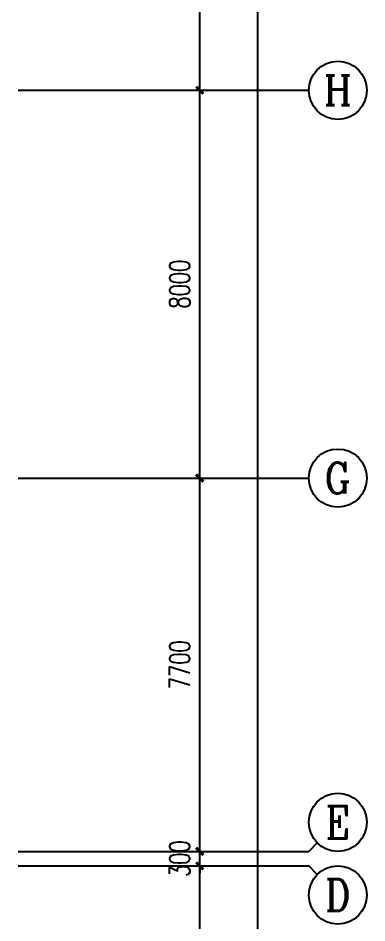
# Model space of a CAD drawing. Extents: x 1725663 to 4653551, y -550461 to 248782.
# Drawn here: x 2395143 to 2402343, y -236846 to -218182 of the extents above; entities that cross this region are included whole.
import ezdxf
from ezdxf.enums import TextEntityAlignment as Align

# ---------------------------------------------------------------- set-up
doc = ezdxf.new("R2010")
doc.units = 0
doc.header["$LTSCALE"] = 1000
for name, color, linetype in [('0-底图', 7, 'Continuous'), ('AXIS', 3, 'Continuous'), ('AXIS_TEXT', 7, 'Continuous')]:
    doc.layers.add(name, color=color, linetype=linetype)
doc.styles.add('_TCH_AXIS', font='COMPLEX', dxfattribs={"bigfont": 'GBCBIG'})
doc.styles.add('A_DIM_T3', font='SIMPLEX', dxfattribs={"width": 0.7, "bigfont": 'HZ'})
doc.styles.add('COMPLEX', font='COMPLEX')
doc.dimstyles.new('_TCH_ARCH&&150', dxfattribs={"dimtxt": 420, "dimasz": 150, "dimexe": 375, "dimexo": 450, "dimgap": 202.5, "dimtad": 1, "dimdec": 0, "dimzin": 0, "dimdsep": 46, "dimtxsty": 'A_DIM_T3', "dimblk": 'ARCHTICK', "dimcen": 0.09, "dimclrt": 7, "dimazin": 2, "dimtfac": 1, "dimtdec": 0, "dimtix": 1, "dimtmove": 2, "dimatfit": 3, "dimfxl": 150, "dimtolj": 1, "dimtzin": 0, "dimarcsym": 0})

# ---------------------------------------------------------------- blocks, each defined once
blk = doc.blocks.new('_ArchTick')
at = {"color": 0, "linetype": 'ByBlock', "const_width": 0.4}
blk.add_lwpolyline([(-0.5, -0.5), (0.5, 0.5)], dxfattribs=at)
blk = doc.blocks.new('*D874')
at = {"layer": 'AXIS', "color": 0, "lineweight": -2, "transparency": 16777216}
for p, q in [((1606457, -86738), (1611332, -86738)), ((1610957, -166338), (1610957, -86738)), ((1606457, -166338), (1611332, -166338))]:
    blk.add_line(p, q, dxfattribs=at)
at = {"layer": 'Defpoints', "color": 0, "transparency": 16777216}
for p in [(1606007, -86738), (1610957, -86738), (1606007, -166338)]:
    blk.add_point(p, dxfattribs=at)
at = {"layer": 'AXIS', "color": 0, "lineweight": -2, "transparency": 16777216, "xscale": 150, "yscale": 150, "zscale": 150}
for p, rotation in [((1610957, -86738), 90), ((1610957, -166338), 270)]:
    blk.add_blockref('_ArchTick', p, dxfattribs=dict(at, rotation=rotation))
at = {"layer": 'AXIS', "color": 7, "transparency": 16777216, "insert": (1610544, -126538), "char_height": 420, "attachment_point": 5, "rotation": 90, "style": 'A_DIM_T3'}
blk.add_mtext('\\A1;79600', dxfattribs=at)
blk = doc.blocks.new('*D877')
at = {"layer": 'AXIS', "color": 0, "lineweight": -2, "transparency": 16777216}
for p, q in [((1606457, -154538), (1610132, -154538)), ((1609757, -159338), (1609757, -154538)), ((1606457, -159338), (1610132, -159338))]:
    blk.add_line(p, q, dxfattribs=at)
at = {"layer": 'Defpoints', "color": 0, "transparency": 16777216}
for p in [(1606007, -154538), (1609757, -154538), (1606007, -159338)]:
    blk.add_point(p, dxfattribs=at)
at = {"layer": 'AXIS', "color": 0, "lineweight": -2, "transparency": 16777216, "xscale": 150, "yscale": 150, "zscale": 150}
for p, rotation in [((1609757, -154538), 90), ((1609757, -159338), 270)]:
    blk.add_blockref('_ArchTick', p, dxfattribs=dict(at, rotation=rotation))
at = {"layer": 'AXIS', "color": 7, "transparency": 16777216, "insert": (1609344, -156938), "char_height": 420, "attachment_point": 5, "rotation": 90, "style": 'A_DIM_T3'}
blk.add_mtext('\\A1;4800', dxfattribs=at)
blk = doc.blocks.new('*D878')
at = {"layer": 'AXIS', "color": 0, "lineweight": -2, "transparency": 16777216}
for p, q in [((1609757, -154238), (1609757, -154088)), ((1606457, -154238), (1610132, -154238)), ((1609757, -154538), (1609757, -154238)), ((1606457, -154538), (1610132, -154538)), ((1609757, -154538), (1609757, -154688))]:
    blk.add_line(p, q, dxfattribs=at)
at = {"layer": 'Defpoints', "color": 0, "transparency": 16777216}
for p in [(1606007, -154238), (1609757, -154238), (1606007, -154538)]:
    blk.add_point(p, dxfattribs=at)
at = {"layer": 'AXIS', "color": 0, "lineweight": -2, "transparency": 16777216, "xscale": 150, "yscale": 150, "zscale": 150}
for p, rotation in [((1609757, -154238), 270), ((1609757, -154538), 90)]:
    blk.add_blockref('_ArchTick', p, dxfattribs=dict(at, rotation=rotation))
at = {"layer": 'AXIS', "color": 7, "transparency": 16777216, "insert": (1609344, -154388), "char_height": 420, "attachment_point": 5, "rotation": 90, "style": 'A_DIM_T3'}
blk.add_mtext('\\A1;300', dxfattribs=at)
blk = doc.blocks.new('*D879')
at = {"layer": 'AXIS', "color": 0, "lineweight": -2, "transparency": 16777216}
for p, q in [((1606457, -146538), (1610132, -146538)), ((1609757, -154238), (1609757, -146538)), ((1606457, -154238), (1610132, -154238))]:
    blk.add_line(p, q, dxfattribs=at)
at = {"layer": 'Defpoints', "color": 0, "transparency": 16777216}
for p in [(1606007, -146538), (1609757, -146538), (1606007, -154238)]:
    blk.add_point(p, dxfattribs=at)
at = {"layer": 'AXIS', "color": 0, "lineweight": -2, "transparency": 16777216, "xscale": 150, "yscale": 150, "zscale": 150}
for p, rotation in [((1609757, -146538), 90), ((1609757, -154238), 270)]:
    blk.add_blockref('_ArchTick', p, dxfattribs=dict(at, rotation=rotation))
at = {"layer": 'AXIS', "color": 7, "transparency": 16777216, "insert": (1609344, -150388), "char_height": 420, "attachment_point": 5, "rotation": 90, "style": 'A_DIM_T3'}
blk.add_mtext('\\A1;7700', dxfattribs=at)
blk = doc.blocks.new('*D880')
at = {"layer": 'AXIS', "color": 0, "lineweight": -2, "transparency": 16777216}
for p, q in [((1606457, -138538), (1610132, -138538)), ((1609757, -146538), (1609757, -138538)), ((1606457, -146538), (1610132, -146538))]:
    blk.add_line(p, q, dxfattribs=at)
at = {"layer": 'Defpoints', "color": 0, "transparency": 16777216}
for p in [(1606007, -138538), (1609757, -138538), (1606007, -146538)]:
    blk.add_point(p, dxfattribs=at)
at = {"layer": 'AXIS', "color": 0, "lineweight": -2, "transparency": 16777216, "xscale": 150, "yscale": 150, "zscale": 150}
for p, rotation in [((1609757, -138538), 90), ((1609757, -146538), 270)]:
    blk.add_blockref('_ArchTick', p, dxfattribs=dict(at, rotation=rotation))
at = {"layer": 'AXIS', "color": 7, "transparency": 16777216, "insert": (1609344, -142538), "char_height": 420, "attachment_point": 5, "rotation": 90, "style": 'A_DIM_T3'}
blk.add_mtext('\\A1;8000', dxfattribs=at)
blk = doc.blocks.new('*D881')
at = {"layer": 'AXIS', "color": 0, "lineweight": -2, "transparency": 16777216}
for p, q in [((1606457, -130538), (1610132, -130538)), ((1609757, -138538), (1609757, -130538)), ((1606457, -138538), (1610132, -138538))]:
    blk.add_line(p, q, dxfattribs=at)
at = {"layer": 'Defpoints', "color": 0, "transparency": 16777216}
for p in [(1606007, -130538), (1609757, -130538), (1606007, -138538)]:
    blk.add_point(p, dxfattribs=at)
at = {"layer": 'AXIS', "color": 0, "lineweight": -2, "transparency": 16777216, "xscale": 150, "yscale": 150, "zscale": 150}
for p, rotation in [((1609757, -130538), 90), ((1609757, -138538), 270)]:
    blk.add_blockref('_ArchTick', p, dxfattribs=dict(at, rotation=rotation))
at = {"layer": 'AXIS', "color": 7, "transparency": 16777216, "insert": (1609344, -134538), "char_height": 420, "attachment_point": 5, "rotation": 90, "style": 'A_DIM_T3'}
blk.add_mtext('\\A1;8000', dxfattribs=at)
blk = doc.blocks.new('*D938')
at = {"layer": 'AXIS', "color": 0, "lineweight": -2, "transparency": 16777216}
for p, q in [((1606457, -86738), (1611332, -86738)), ((1610957, -166338), (1610957, -86738)), ((1606457, -166338), (1611332, -166338))]:
    blk.add_line(p, q, dxfattribs=at)
at = {"layer": 'Defpoints', "color": 0, "transparency": 16777216}
for p in [(1606007, -86738), (1610957, -86738), (1606007, -166338)]:
    blk.add_point(p, dxfattribs=at)
at = {"layer": 'AXIS', "color": 0, "lineweight": -2, "transparency": 16777216, "xscale": 150, "yscale": 150, "zscale": 150}
for p, rotation in [((1610957, -86738), 90), ((1610957, -166338), 270)]:
    blk.add_blockref('_ArchTick', p, dxfattribs=dict(at, rotation=rotation))
at = {"layer": 'AXIS', "color": 7, "transparency": 16777216, "insert": (1610544, -126538), "char_height": 420, "attachment_point": 5, "rotation": 90, "style": 'A_DIM_T3'}
blk.add_mtext('\\A1;79600', dxfattribs=at)
blk = doc.blocks.new('*D941')
at = {"layer": 'AXIS', "color": 0, "lineweight": -2, "transparency": 16777216}
for p, q in [((1606457, -154538), (1610132, -154538)), ((1609757, -159338), (1609757, -154538)), ((1606457, -159338), (1610132, -159338))]:
    blk.add_line(p, q, dxfattribs=at)
at = {"layer": 'Defpoints', "color": 0, "transparency": 16777216}
for p in [(1606007, -154538), (1609757, -154538), (1606007, -159338)]:
    blk.add_point(p, dxfattribs=at)
at = {"layer": 'AXIS', "color": 0, "lineweight": -2, "transparency": 16777216, "xscale": 150, "yscale": 150, "zscale": 150}
for p, rotation in [((1609757, -154538), 90), ((1609757, -159338), 270)]:
    blk.add_blockref('_ArchTick', p, dxfattribs=dict(at, rotation=rotation))
at = {"layer": 'AXIS', "color": 7, "transparency": 16777216, "insert": (1609344, -156938), "char_height": 420, "attachment_point": 5, "rotation": 90, "style": 'A_DIM_T3'}
blk.add_mtext('\\A1;4800', dxfattribs=at)
blk = doc.blocks.new('*D942')
at = {"layer": 'AXIS', "color": 0, "lineweight": -2, "transparency": 16777216}
for p, q in [((1609757, -154238), (1609757, -154088)), ((1606457, -154238), (1610132, -154238)), ((1609757, -154538), (1609757, -154238)), ((1606457, -154538), (1610132, -154538)), ((1609757, -154538), (1609757, -154688))]:
    blk.add_line(p, q, dxfattribs=at)
at = {"layer": 'Defpoints', "color": 0, "transparency": 16777216}
for p in [(1606007, -154238), (1609757, -154238), (1606007, -154538)]:
    blk.add_point(p, dxfattribs=at)
at = {"layer": 'AXIS', "color": 0, "lineweight": -2, "transparency": 16777216, "xscale": 150, "yscale": 150, "zscale": 150}
for p, rotation in [((1609757, -154238), 270), ((1609757, -154538), 90)]:
    blk.add_blockref('_ArchTick', p, dxfattribs=dict(at, rotation=rotation))
at = {"layer": 'AXIS', "color": 7, "transparency": 16777216, "insert": (1609344, -154388), "char_height": 420, "attachment_point": 5, "rotation": 90, "style": 'A_DIM_T3'}
blk.add_mtext('\\A1;300', dxfattribs=at)
blk = doc.blocks.new('*D943')
at = {"layer": 'AXIS', "color": 0, "lineweight": -2, "transparency": 16777216}
for p, q in [((1606457, -146538), (1610132, -146538)), ((1609757, -154238), (1609757, -146538)), ((1606457, -154238), (1610132, -154238))]:
    blk.add_line(p, q, dxfattribs=at)
at = {"layer": 'Defpoints', "color": 0, "transparency": 16777216}
for p in [(1606007, -146538), (1609757, -146538), (1606007, -154238)]:
    blk.add_point(p, dxfattribs=at)
at = {"layer": 'AXIS', "color": 0, "lineweight": -2, "transparency": 16777216, "xscale": 150, "yscale": 150, "zscale": 150}
for p, rotation in [((1609757, -146538), 90), ((1609757, -154238), 270)]:
    blk.add_blockref('_ArchTick', p, dxfattribs=dict(at, rotation=rotation))
at = {"layer": 'AXIS', "color": 7, "transparency": 16777216, "insert": (1609344, -150388), "char_height": 420, "attachment_point": 5, "rotation": 90, "style": 'A_DIM_T3'}
blk.add_mtext('\\A1;7700', dxfattribs=at)
blk = doc.blocks.new('*D944')
at = {"layer": 'AXIS', "color": 0, "lineweight": -2, "transparency": 16777216}
for p, q in [((1606457, -138538), (1610132, -138538)), ((1609757, -146538), (1609757, -138538)), ((1606457, -146538), (1610132, -146538))]:
    blk.add_line(p, q, dxfattribs=at)
at = {"layer": 'Defpoints', "color": 0, "transparency": 16777216}
for p in [(1606007, -138538), (1609757, -138538), (1606007, -146538)]:
    blk.add_point(p, dxfattribs=at)
at = {"layer": 'AXIS', "color": 0, "lineweight": -2, "transparency": 16777216, "xscale": 150, "yscale": 150, "zscale": 150}
for p, rotation in [((1609757, -138538), 90), ((1609757, -146538), 270)]:
    blk.add_blockref('_ArchTick', p, dxfattribs=dict(at, rotation=rotation))
at = {"layer": 'AXIS', "color": 7, "transparency": 16777216, "insert": (1609344, -142538), "char_height": 420, "attachment_point": 5, "rotation": 90, "style": 'A_DIM_T3'}
blk.add_mtext('\\A1;8000', dxfattribs=at)
blk = doc.blocks.new('*D945')
at = {"layer": 'AXIS', "color": 0, "lineweight": -2, "transparency": 16777216}
for p, q in [((1606457, -130538), (1610132, -130538)), ((1609757, -138538), (1609757, -130538)), ((1606457, -138538), (1610132, -138538))]:
    blk.add_line(p, q, dxfattribs=at)
at = {"layer": 'Defpoints', "color": 0, "transparency": 16777216}
for p in [(1606007, -130538), (1609757, -130538), (1606007, -138538)]:
    blk.add_point(p, dxfattribs=at)
at = {"layer": 'AXIS', "color": 0, "lineweight": -2, "transparency": 16777216, "xscale": 150, "yscale": 150, "zscale": 150}
for p, rotation in [((1609757, -130538), 90), ((1609757, -138538), 270)]:
    blk.add_blockref('_ArchTick', p, dxfattribs=dict(at, rotation=rotation))
at = {"layer": 'AXIS', "color": 7, "transparency": 16777216, "insert": (1609344, -134538), "char_height": 420, "attachment_point": 5, "rotation": 90, "style": 'A_DIM_T3'}
blk.add_mtext('\\A1;8000', dxfattribs=at)
blk = doc.blocks.new('_AXISO')
blk.add_circle((0, 0), 0.5)
at = {"layer": 'AXIS_TEXT', "style": 'COMPLEX', "width": 1.041667}
blk.add_attdef('A', text='', height=0.56, dxfattribs=at).set_placement((-0.25, -0.28), (0.25, -0.28), align=Align.FIT)
blk = doc.blocks.new('*D1002')
at = {"layer": 'AXIS', "color": 0, "lineweight": -2, "transparency": 16777216}
for p, q in [((1606457, -86738), (1611332, -86738)), ((1610957, -166338), (1610957, -86738)), ((1606457, -166338), (1611332, -166338))]:
    blk.add_line(p, q, dxfattribs=at)
at = {"layer": 'Defpoints', "color": 0, "transparency": 16777216}
for p in [(1606007, -86738), (1610957, -86738), (1606007, -166338)]:
    blk.add_point(p, dxfattribs=at)
at = {"layer": 'AXIS', "color": 0, "lineweight": -2, "transparency": 16777216, "xscale": 150, "yscale": 150, "zscale": 150}
for p, rotation in [((1610957, -86738), 90), ((1610957, -166338), 270)]:
    blk.add_blockref('_ArchTick', p, dxfattribs=dict(at, rotation=rotation))
at = {"layer": 'AXIS', "color": 7, "transparency": 16777216, "insert": (1610544, -126538), "char_height": 420, "attachment_point": 5, "rotation": 90, "style": 'A_DIM_T3'}
blk.add_mtext('\\A1;79600', dxfattribs=at)
blk = doc.blocks.new('*D1005')
at = {"layer": 'AXIS', "color": 0, "lineweight": -2, "transparency": 16777216}
for p, q in [((1606457, -154538), (1610132, -154538)), ((1609757, -159338), (1609757, -154538)), ((1606457, -159338), (1610132, -159338))]:
    blk.add_line(p, q, dxfattribs=at)
at = {"layer": 'Defpoints', "color": 0, "transparency": 16777216}
for p in [(1606007, -154538), (1609757, -154538), (1606007, -159338)]:
    blk.add_point(p, dxfattribs=at)
at = {"layer": 'AXIS', "color": 0, "lineweight": -2, "transparency": 16777216, "xscale": 150, "yscale": 150, "zscale": 150}
for p, rotation in [((1609757, -154538), 90), ((1609757, -159338), 270)]:
    blk.add_blockref('_ArchTick', p, dxfattribs=dict(at, rotation=rotation))
at = {"layer": 'AXIS', "color": 7, "transparency": 16777216, "insert": (1609344, -156938), "char_height": 420, "attachment_point": 5, "rotation": 90, "style": 'A_DIM_T3'}
blk.add_mtext('\\A1;4800', dxfattribs=at)
blk = doc.blocks.new('*D1006')
at = {"layer": 'AXIS', "color": 0, "lineweight": -2, "transparency": 16777216}
for p, q in [((1609757, -154238), (1609757, -154088)), ((1606457, -154238), (1610132, -154238)), ((1609757, -154538), (1609757, -154238)), ((1606457, -154538), (1610132, -154538)), ((1609757, -154538), (1609757, -154688))]:
    blk.add_line(p, q, dxfattribs=at)
at = {"layer": 'Defpoints', "color": 0, "transparency": 16777216}
for p in [(1606007, -154238), (1609757, -154238), (1606007, -154538)]:
    blk.add_point(p, dxfattribs=at)
at = {"layer": 'AXIS', "color": 0, "lineweight": -2, "transparency": 16777216, "xscale": 150, "yscale": 150, "zscale": 150}
for p, rotation in [((1609757, -154238), 270), ((1609757, -154538), 90)]:
    blk.add_blockref('_ArchTick', p, dxfattribs=dict(at, rotation=rotation))
at = {"layer": 'AXIS', "color": 7, "transparency": 16777216, "insert": (1609344, -154388), "char_height": 420, "attachment_point": 5, "rotation": 90, "style": 'A_DIM_T3'}
blk.add_mtext('\\A1;300', dxfattribs=at)
blk = doc.blocks.new('*D1007')
at = {"layer": 'AXIS', "color": 0, "lineweight": -2, "transparency": 16777216}
for p, q in [((1606457, -146538), (1610132, -146538)), ((1609757, -154238), (1609757, -146538)), ((1606457, -154238), (1610132, -154238))]:
    blk.add_line(p, q, dxfattribs=at)
at = {"layer": 'Defpoints', "color": 0, "transparency": 16777216}
for p in [(1606007, -146538), (1609757, -146538), (1606007, -154238)]:
    blk.add_point(p, dxfattribs=at)
at = {"layer": 'AXIS', "color": 0, "lineweight": -2, "transparency": 16777216, "xscale": 150, "yscale": 150, "zscale": 150}
for p, rotation in [((1609757, -146538), 90), ((1609757, -154238), 270)]:
    blk.add_blockref('_ArchTick', p, dxfattribs=dict(at, rotation=rotation))
at = {"layer": 'AXIS', "color": 7, "transparency": 16777216, "insert": (1609344, -150388), "char_height": 420, "attachment_point": 5, "rotation": 90, "style": 'A_DIM_T3'}
blk.add_mtext('\\A1;7700', dxfattribs=at)
blk = doc.blocks.new('*D1008')
at = {"layer": 'AXIS', "color": 0, "lineweight": -2, "transparency": 16777216}
for p, q in [((1606457, -138538), (1610132, -138538)), ((1609757, -146538), (1609757, -138538)), ((1606457, -146538), (1610132, -146538))]:
    blk.add_line(p, q, dxfattribs=at)
at = {"layer": 'Defpoints', "color": 0, "transparency": 16777216}
for p in [(1606007, -138538), (1609757, -138538), (1606007, -146538)]:
    blk.add_point(p, dxfattribs=at)
at = {"layer": 'AXIS', "color": 0, "lineweight": -2, "transparency": 16777216, "xscale": 150, "yscale": 150, "zscale": 150}
for p, rotation in [((1609757, -138538), 90), ((1609757, -146538), 270)]:
    blk.add_blockref('_ArchTick', p, dxfattribs=dict(at, rotation=rotation))
at = {"layer": 'AXIS', "color": 7, "transparency": 16777216, "insert": (1609344, -142538), "char_height": 420, "attachment_point": 5, "rotation": 90, "style": 'A_DIM_T3'}
blk.add_mtext('\\A1;8000', dxfattribs=at)
blk = doc.blocks.new('*D1009')
at = {"layer": 'AXIS', "color": 0, "lineweight": -2, "transparency": 16777216}
for p, q in [((1606457, -130538), (1610132, -130538)), ((1609757, -138538), (1609757, -130538)), ((1606457, -138538), (1610132, -138538))]:
    blk.add_line(p, q, dxfattribs=at)
at = {"layer": 'Defpoints', "color": 0, "transparency": 16777216}
for p in [(1606007, -130538), (1609757, -130538), (1606007, -138538)]:
    blk.add_point(p, dxfattribs=at)
at = {"layer": 'AXIS', "color": 0, "lineweight": -2, "transparency": 16777216, "xscale": 150, "yscale": 150, "zscale": 150}
for p, rotation in [((1609757, -130538), 90), ((1609757, -138538), 270)]:
    blk.add_blockref('_ArchTick', p, dxfattribs=dict(at, rotation=rotation))
at = {"layer": 'AXIS', "color": 7, "transparency": 16777216, "insert": (1609344, -134538), "char_height": 420, "attachment_point": 5, "rotation": 90, "style": 'A_DIM_T3'}
blk.add_mtext('\\A1;8000', dxfattribs=at)
blk = doc.blocks.new('ghgd')
at = {"layer": 'AXIS'}
for p, q in [((1606007, -138537.8), (1612007, -138537.8)), ((1606007, -146537.8), (1612007, -146537.8)), ((1612182.7, -154062), (1612007, -154237.8)), ((1606007, -154237.8), (1612007, -154237.8)), ((1606007, -154537.8), (1612007, -154537.8)), ((1612182.7, -154713.5), (1612007, -154537.8))]:
    blk.add_line(p, q, dxfattribs=at)
ref = blk.add_blockref('_AXISO', (1612607, -138537.8), dxfattribs=dict(at, xscale=1200, yscale=1200, zscale=1200))
ref.add_attrib('A', 'H', dxfattribs={"layer": 'AXIS_TEXT', "height": 608.3, "style": '_TCH_AXIS'}).set_placement((1612317.3, -138841.9), (1612896.6, -138841.9), align=Align.FIT)
ref = blk.add_blockref('_AXISO', (1612607, -146537.8), dxfattribs=dict(at, xscale=1200, yscale=1200, zscale=1200))
ref.add_attrib('A', 'G', dxfattribs={"layer": 'AXIS_TEXT', "height": 637.8, "style": '_TCH_AXIS'}).set_placement((1612333.7, -146856.6), (1612880.3, -146856.6), align=Align.FIT)
ref = blk.add_blockref('_AXISO', (1612607, -153637.8), dxfattribs=dict(at, xscale=1200, yscale=1200, zscale=1200))
ref.add_attrib('A', 'E', dxfattribs={"layer": 'AXIS_TEXT', "height": 668.2, "style": '_TCH_AXIS'}).set_placement((1612352.5, -153971.8), (1612861.5, -153971.8), align=Align.FIT)
ref = blk.add_blockref('_AXISO', (1612607, -155137.8), dxfattribs=dict(at, xscale=1200, yscale=1200, zscale=1200))
ref.add_attrib('A', 'D', dxfattribs={"layer": 'AXIS_TEXT', "height": 652.9, "style": '_TCH_AXIS'}).set_placement((1612342.7, -155464.2), (1612871.3, -155464.2), align=Align.FIT)
for p1, p2, distance, picture, middle in [((1606007, -166337.8), (1606007, -86737.8), -4950, '*D874', (1610544.5, -126537.8)), ((1606007, -166337.8), (1606007, -86737.8), -4950, '*D938', (1610544.5, -126537.8)), ((1606007, -166337.8), (1606007, -86737.8), -4950, '*D1002', (1610544.5, -126537.8)), ((1606007, -138537.8), (1606007, -130537.8), -3750, '*D881', (1609344.5, -134537.8)), ((1606007, -138537.8), (1606007, -130537.8), -3750, '*D945', (1609344.5, -134537.8)), ((1606007, -138537.8), (1606007, -130537.8), -3750, '*D1009', (1609344.5, -134537.8)), ((1606007, -146537.8), (1606007, -138537.8), -3750, '*D880', (1609344.5, -142537.8)), ((1606007, -146537.8), (1606007, -138537.8), -3750, '*D944', (1609344.5, -142537.8)), ((1606007, -146537.8), (1606007, -138537.8), -3750, '*D1008', (1609344.5, -142537.8)), ((1606007, -154237.8), (1606007, -146537.8), -3750, '*D879', (1609344.5, -150387.8)), ((1606007, -154237.8), (1606007, -146537.8), -3750, '*D943', (1609344.5, -150387.8)), ((1606007, -154237.8), (1606007, -146537.8), -3750, '*D1007', (1609344.5, -150387.8)), ((1606007, -154537.8), (1606007, -154237.8), -3750, '*D878', (1609344.5, -154387.8)), ((1606007, -154537.8), (1606007, -154237.8), -3750, '*D942', (1609344.5, -154387.8)), ((1606007, -154537.8), (1606007, -154237.8), -3750, '*D1006', (1609344.5, -154387.8)), ((1606007, -159337.8), (1606007, -154537.8), -3750, '*D877', (1609344.5, -156937.8)), ((1606007, -159337.8), (1606007, -154537.8), -3750, '*D941', (1609344.5, -156937.8)), ((1606007, -159337.8), (1606007, -154537.8), -3750, '*D1005', (1609344.5, -156937.8))]:
    dim = blk.add_aligned_dim(p1=p1, p2=p2, distance=distance, dimstyle='_TCH_ARCH&&150', dxfattribs=at)
    dim.commit()
    dim.dimension.update_dxf_attribs({"geometry": picture, "text_midpoint": middle})

msp = doc.modelspace()

# ---------------------------------------------------------------- block references
at = {"layer": '0-底图'}
msp.add_blockref('ghgd', (789136, -81133), dxfattribs=at)

doc.saveas('drawing.dxf')
